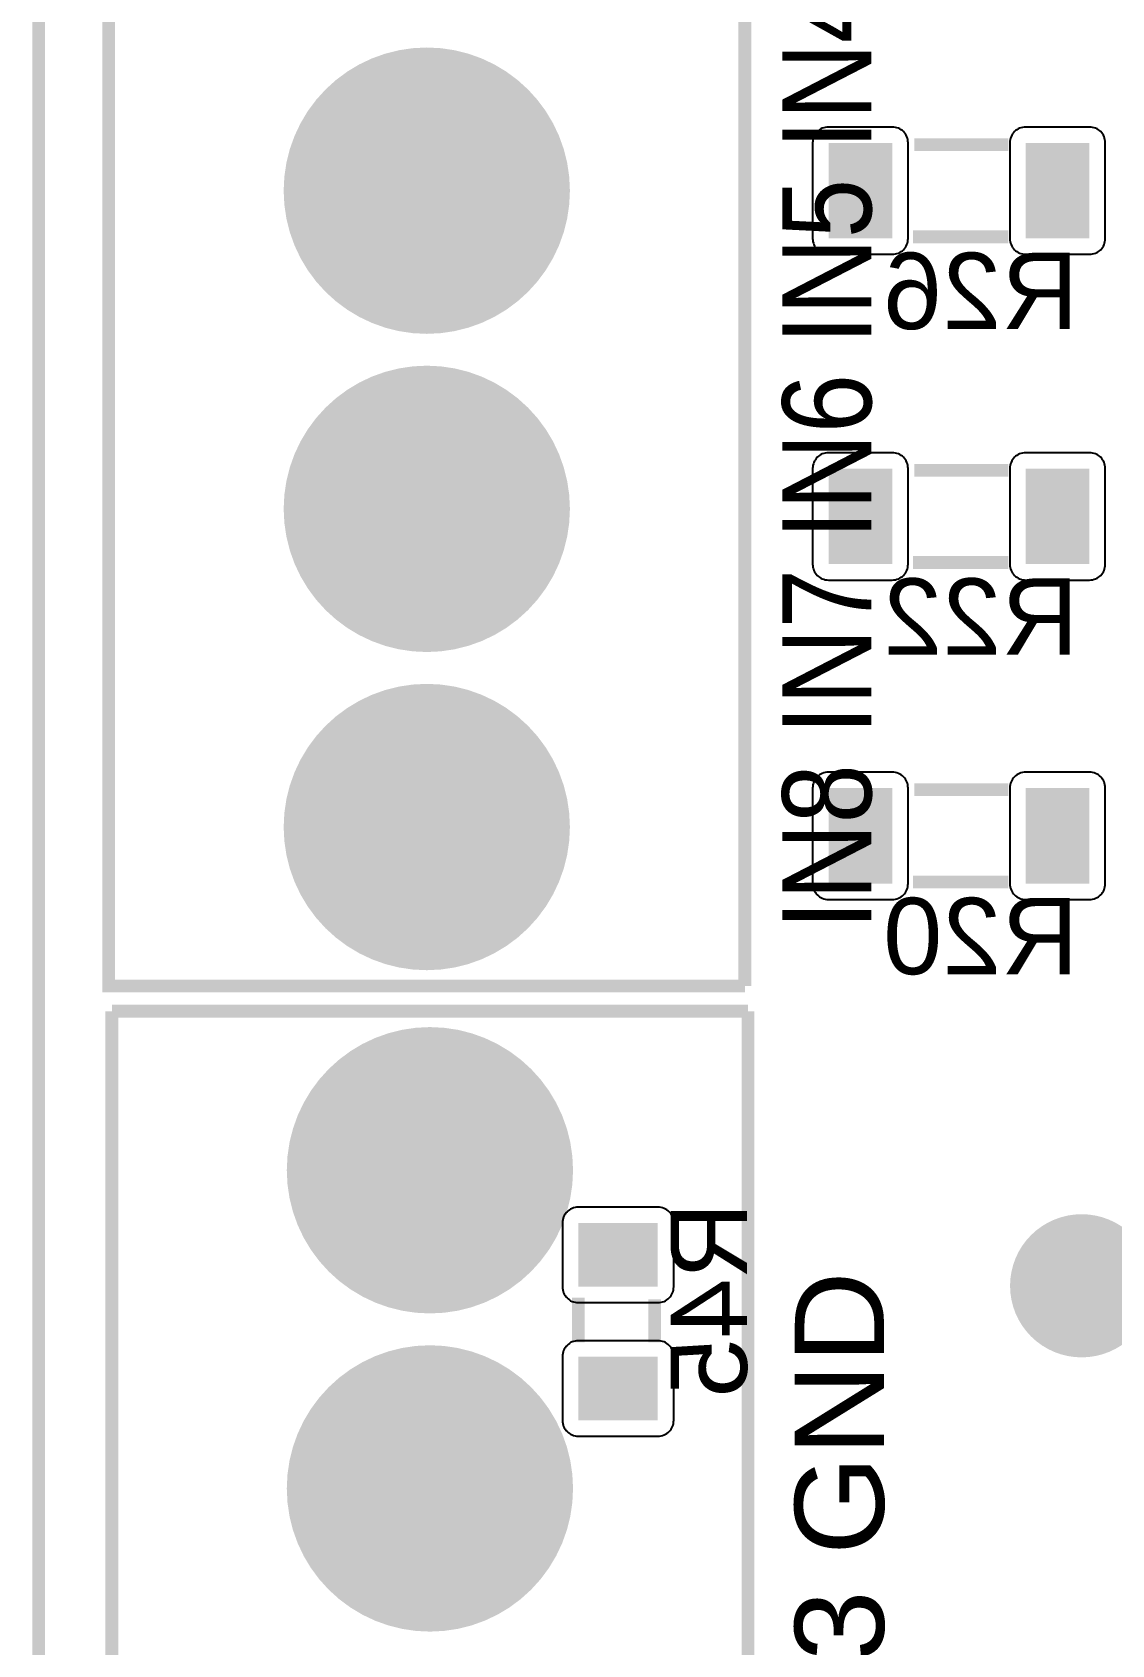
# Model space of a CAD drawing. Header units: inches. Extents: x -3.26 to 3.25, y -2.28 to 2.27.
# Drawn here: x -3.26 to -2.581, y -0.06 to 0.954 of the extents above; entities that cross this region are included whole.
import ezdxf

# ---------------------------------------------------------------- set-up
doc = ezdxf.new("R2010")
doc.units = ezdxf.units.IN
doc.layers.get('0').update_dxf_attribs({"linetype": 'CONTINUOUS'})

# ---------------------------------------------------------------- blocks, each defined once
blk = doc.blocks.new('RPAD')
blk.add_trace([(-0.5, -0.5), (-0.5, 0.5), (0.5, -0.5), (0.5, 0.5)])
blk = doc.blocks.new('EPAD')
at = {"const_width": 0.5}
blk.add_lwpolyline([(-0.25, 0, 1), (0.25, 0, 1)], format="xyb", close=True, dxfattribs=at)

msp = doc.modelspace()

# ---------------------------------------------------------------- linework, layer by layer
at = {"const_width": 0.008}
for points in [[(-3.255646, -2.275421), (3.249827, -2.275421), (3.249827, 2.267886), (-3.255646, 2.267886), (-3.255646, -2.275421)], [(-3.255646, -2.275421), (3.249827, -2.275421), (3.249827, 2.267886), (-3.255646, 2.267886), (-3.255646, -2.275421)], [(-3.255646, -2.275421), (3.249827, -2.275421), (3.249827, 2.267886), (-3.255646, 2.267886), (-3.255646, -2.275421)], [(-2.811551, 0.3545), (-3.211551, 0.3545), (-3.211551, 1.9545)], [(-2.811551, 0.3545), (-3.211551, 0.3545), (-3.211551, 1.9545)], [(-2.811551, 0.3545), (-3.211551, 0.3545), (-3.211551, 1.9545)], [(-2.811551, 1.9545), (-2.811551, 0.3545)], [(-2.811551, 1.9545), (-2.811551, 0.3545)], [(-2.811551, 1.9545), (-2.811551, 0.3545)], [(-2.704913, 0.8835), (-2.645913, 0.8835)], [(-2.704913, 0.8835), (-2.645913, 0.8835)], [(-2.704913, 0.8835), (-2.645913, 0.8835)], [(-2.705913, 0.8255), (-2.645913, 0.8255)], [(-2.705913, 0.8255), (-2.645913, 0.8255)], [(-2.705913, 0.8255), (-2.645913, 0.8255)], [(-2.704913, 0.678776), (-2.645913, 0.678776)], [(-2.704913, 0.678776), (-2.645913, 0.678776)], [(-2.704913, 0.678776), (-2.645913, 0.678776)], [(-2.705913, 0.620776), (-2.645913, 0.620776)], [(-2.705913, 0.620776), (-2.645913, 0.620776)], [(-2.705913, 0.620776), (-2.645913, 0.620776)], [(-2.704913, 0.477988), (-2.645913, 0.477988)], [(-2.704913, 0.477988), (-2.645913, 0.477988)], [(-2.704913, 0.477988), (-2.645913, 0.477988)], [(-2.705913, 0.419988), (-2.645913, 0.419988)], [(-2.705913, 0.419988), (-2.645913, 0.419988)], [(-2.705913, 0.419988), (-2.645913, 0.419988)], [(-3.209583, 0.338752), (-2.809583, 0.338752)], [(-3.209583, 0.338752), (-3.209583, -0.261248)], [(-3.209583, 0.338752), (-2.809583, 0.338752)], [(-3.209583, 0.338752), (-3.209583, -0.261248)], [(-3.209583, 0.338752), (-2.809583, 0.338752)], [(-3.209583, 0.338752), (-3.209583, -0.261248)], [(-2.809583, -0.261248), (-2.809583, 0.338752)], [(-2.809583, -0.261248), (-2.809583, 0.338752)], [(-2.809583, -0.261248), (-2.809583, 0.338752)], [(-2.916272, 0.130579), (-2.916272, 0.158579)], [(-2.916272, 0.130579), (-2.916272, 0.158579)], [(-2.916272, 0.130579), (-2.916272, 0.158579)], [(-2.868272, 0.130579), (-2.868272, 0.157579)], [(-2.868272, 0.130579), (-2.868272, 0.157579)], [(-2.868272, 0.130579), (-2.868272, 0.157579)]]:
    msp.add_lwpolyline(points, dxfattribs=at)
for points in [[(-2.758913, 0.8145), (-2.718913, 0.8145), (-2.717874, 0.81455), (-2.716869, 0.814699), (-2.715902, 0.814941), (-2.714978, 0.815272), (-2.714102, 0.815686), (-2.713278, 0.816181), (-2.71251, 0.81675), (-2.711804, 0.817391), (-2.711164, 0.818097), (-2.710594, 0.818864), (-2.7101, 0.819688), (-2.709685, 0.820565), (-2.709354, 0.821489), (-2.709112, 0.822456), (-2.708964, 0.823461), (-2.708913, 0.8245), (-2.708913, 0.8845), (-2.708964, 0.885539), (-2.709112, 0.886544), (-2.709354, 0.887511), (-2.709685, 0.888435), (-2.7101, 0.889312), (-2.710594, 0.890136), (-2.711164, 0.890903), (-2.711804, 0.891609), (-2.71251, 0.89225), (-2.713278, 0.892819), (-2.714102, 0.893314), (-2.714978, 0.893728), (-2.715902, 0.894059), (-2.716869, 0.894301), (-2.717874, 0.89445), (-2.718913, 0.8945), (-2.758913, 0.8945), (-2.759953, 0.89445), (-2.760958, 0.894301), (-2.761925, 0.894059), (-2.762849, 0.893728), (-2.763725, 0.893314), (-2.764549, 0.892819), (-2.765317, 0.89225), (-2.766023, 0.891609), (-2.766663, 0.890903), (-2.767232, 0.890136), (-2.767727, 0.889312), (-2.768142, 0.888435), (-2.768472, 0.887511), (-2.768715, 0.886544), (-2.768863, 0.885539), (-2.768913, 0.8845), (-2.768913, 0.8245), (-2.768863, 0.823461), (-2.768715, 0.822456), (-2.768472, 0.821489), (-2.768142, 0.820565), (-2.767727, 0.819688), (-2.767232, 0.818864), (-2.766663, 0.818097), (-2.766023, 0.817391), (-2.765317, 0.81675), (-2.764549, 0.816181), (-2.763725, 0.815686), (-2.762849, 0.815272), (-2.761925, 0.814941), (-2.760958, 0.814699), (-2.759953, 0.81455), (-2.758913, 0.8145)], [(-2.634913, 0.8145), (-2.594913, 0.8145), (-2.593874, 0.81455), (-2.592869, 0.814699), (-2.591902, 0.814941), (-2.590978, 0.815272), (-2.590102, 0.815686), (-2.589278, 0.816181), (-2.58851, 0.81675), (-2.587804, 0.817391), (-2.587164, 0.818097), (-2.586594, 0.818864), (-2.5861, 0.819688), (-2.585685, 0.820565), (-2.585354, 0.821489), (-2.585112, 0.822456), (-2.584964, 0.823461), (-2.584913, 0.8245), (-2.584913, 0.8845), (-2.584964, 0.885539), (-2.585112, 0.886544), (-2.585354, 0.887511), (-2.585685, 0.888435), (-2.5861, 0.889312), (-2.586594, 0.890136), (-2.587164, 0.890903), (-2.587804, 0.891609), (-2.58851, 0.89225), (-2.589278, 0.892819), (-2.590102, 0.893314), (-2.590978, 0.893728), (-2.591902, 0.894059), (-2.592869, 0.894301), (-2.593874, 0.89445), (-2.594913, 0.8945), (-2.634913, 0.8945), (-2.635953, 0.89445), (-2.636958, 0.894301), (-2.637925, 0.894059), (-2.638849, 0.893728), (-2.639725, 0.893314), (-2.640549, 0.892819), (-2.641317, 0.89225), (-2.642023, 0.891609), (-2.642663, 0.890903), (-2.643232, 0.890136), (-2.643727, 0.889312), (-2.644142, 0.888435), (-2.644472, 0.887511), (-2.644715, 0.886544), (-2.644863, 0.885539), (-2.644913, 0.8845), (-2.644913, 0.8245), (-2.644863, 0.823461), (-2.644715, 0.822456), (-2.644472, 0.821489), (-2.644142, 0.820565), (-2.643727, 0.819688), (-2.643232, 0.818864), (-2.642663, 0.818097), (-2.642023, 0.817391), (-2.641317, 0.81675), (-2.640549, 0.816181), (-2.639725, 0.815686), (-2.638849, 0.815272), (-2.637925, 0.814941), (-2.636958, 0.814699), (-2.635953, 0.81455), (-2.634913, 0.8145)], [(-2.758913, 0.609776), (-2.718913, 0.609776), (-2.717874, 0.609826), (-2.716869, 0.609974), (-2.715902, 0.610217), (-2.714978, 0.610547), (-2.714102, 0.610962), (-2.713278, 0.611457), (-2.71251, 0.612026), (-2.711804, 0.612666), (-2.711164, 0.613372), (-2.710594, 0.61414), (-2.7101, 0.614964), (-2.709685, 0.61584), (-2.709354, 0.616764), (-2.709112, 0.617731), (-2.708964, 0.618736), (-2.708913, 0.619776), (-2.708913, 0.679776), (-2.708964, 0.680815), (-2.709112, 0.68182), (-2.709354, 0.682787), (-2.709685, 0.683711), (-2.7101, 0.684587), (-2.710594, 0.685411), (-2.711164, 0.686179), (-2.711804, 0.686885), (-2.71251, 0.687525), (-2.713278, 0.688094), (-2.714102, 0.688589), (-2.714978, 0.689004), (-2.715902, 0.689335), (-2.716869, 0.689577), (-2.717874, 0.689725), (-2.718913, 0.689776), (-2.758913, 0.689776), (-2.759953, 0.689725), (-2.760958, 0.689577), (-2.761925, 0.689335), (-2.762849, 0.689004), (-2.763725, 0.688589), (-2.764549, 0.688094), (-2.765317, 0.687525), (-2.766023, 0.686885), (-2.766663, 0.686179), (-2.767232, 0.685411), (-2.767727, 0.684587), (-2.768142, 0.683711), (-2.768472, 0.682787), (-2.768715, 0.68182), (-2.768863, 0.680815), (-2.768913, 0.679776), (-2.768913, 0.619776), (-2.768863, 0.618736), (-2.768715, 0.617731), (-2.768472, 0.616764), (-2.768142, 0.61584), (-2.767727, 0.614964), (-2.767232, 0.61414), (-2.766663, 0.613372), (-2.766023, 0.612666), (-2.765317, 0.612026), (-2.764549, 0.611457), (-2.763725, 0.610962), (-2.762849, 0.610547), (-2.761925, 0.610217), (-2.760958, 0.609974), (-2.759953, 0.609826), (-2.758913, 0.609776)], [(-2.634913, 0.609776), (-2.594913, 0.609776), (-2.593874, 0.609826), (-2.592869, 0.609974), (-2.591902, 0.610217), (-2.590978, 0.610547), (-2.590102, 0.610962), (-2.589278, 0.611457), (-2.58851, 0.612026), (-2.587804, 0.612666), (-2.587164, 0.613372), (-2.586594, 0.61414), (-2.5861, 0.614964), (-2.585685, 0.61584), (-2.585354, 0.616764), (-2.585112, 0.617731), (-2.584964, 0.618736), (-2.584913, 0.619776), (-2.584913, 0.679776), (-2.584964, 0.680815), (-2.585112, 0.68182), (-2.585354, 0.682787), (-2.585685, 0.683711), (-2.5861, 0.684587), (-2.586594, 0.685411), (-2.587164, 0.686179), (-2.587804, 0.686885), (-2.58851, 0.687525), (-2.589278, 0.688094), (-2.590102, 0.688589), (-2.590978, 0.689004), (-2.591902, 0.689335), (-2.592869, 0.689577), (-2.593874, 0.689725), (-2.594913, 0.689776), (-2.634913, 0.689776), (-2.635953, 0.689725), (-2.636958, 0.689577), (-2.637925, 0.689335), (-2.638849, 0.689004), (-2.639725, 0.688589), (-2.640549, 0.688094), (-2.641317, 0.687525), (-2.642023, 0.686885), (-2.642663, 0.686179), (-2.643232, 0.685411), (-2.643727, 0.684587), (-2.644142, 0.683711), (-2.644472, 0.682787), (-2.644715, 0.68182), (-2.644863, 0.680815), (-2.644913, 0.679776), (-2.644913, 0.619776), (-2.644863, 0.618736), (-2.644715, 0.617731), (-2.644472, 0.616764), (-2.644142, 0.61584), (-2.643727, 0.614964), (-2.643232, 0.61414), (-2.642663, 0.613372), (-2.642023, 0.612666), (-2.641317, 0.612026), (-2.640549, 0.611457), (-2.639725, 0.610962), (-2.638849, 0.610547), (-2.637925, 0.610217), (-2.636958, 0.609974), (-2.635953, 0.609826), (-2.634913, 0.609776)], [(-2.758913, 0.408988), (-2.718913, 0.408988), (-2.717874, 0.409039), (-2.716869, 0.409187), (-2.715902, 0.409429), (-2.714978, 0.40976), (-2.714102, 0.410174), (-2.713278, 0.410669), (-2.71251, 0.411239), (-2.711804, 0.411879), (-2.711164, 0.412585), (-2.710594, 0.413352), (-2.7101, 0.414176), (-2.709685, 0.415053), (-2.709354, 0.415977), (-2.709112, 0.416944), (-2.708964, 0.417949), (-2.708913, 0.418988), (-2.708913, 0.478988), (-2.708964, 0.480028), (-2.709112, 0.481033), (-2.709354, 0.482), (-2.709685, 0.482924), (-2.7101, 0.4838), (-2.710594, 0.484624), (-2.711164, 0.485391), (-2.711804, 0.486098), (-2.71251, 0.486738), (-2.713278, 0.487307), (-2.714102, 0.487802), (-2.714978, 0.488217), (-2.715902, 0.488547), (-2.716869, 0.488789), (-2.717874, 0.488938), (-2.718913, 0.488988), (-2.758913, 0.488988), (-2.759953, 0.488938), (-2.760958, 0.488789), (-2.761925, 0.488547), (-2.762849, 0.488217), (-2.763725, 0.487802), (-2.764549, 0.487307), (-2.765317, 0.486738), (-2.766023, 0.486098), (-2.766663, 0.485391), (-2.767232, 0.484624), (-2.767727, 0.4838), (-2.768142, 0.482924), (-2.768472, 0.482), (-2.768715, 0.481033), (-2.768863, 0.480028), (-2.768913, 0.478988), (-2.768913, 0.418988), (-2.768863, 0.417949), (-2.768715, 0.416944), (-2.768472, 0.415977), (-2.768142, 0.415053), (-2.767727, 0.414176), (-2.767232, 0.413352), (-2.766663, 0.412585), (-2.766023, 0.411879), (-2.765317, 0.411239), (-2.764549, 0.410669), (-2.763725, 0.410174), (-2.762849, 0.40976), (-2.761925, 0.409429), (-2.760958, 0.409187), (-2.759953, 0.409039), (-2.758913, 0.408988)], [(-2.634913, 0.408988), (-2.594913, 0.408988), (-2.593874, 0.409039), (-2.592869, 0.409187), (-2.591902, 0.409429), (-2.590978, 0.40976), (-2.590102, 0.410174), (-2.589278, 0.410669), (-2.58851, 0.411239), (-2.587804, 0.411879), (-2.587164, 0.412585), (-2.586594, 0.413352), (-2.5861, 0.414176), (-2.585685, 0.415053), (-2.585354, 0.415977), (-2.585112, 0.416944), (-2.584964, 0.417949), (-2.584913, 0.418988), (-2.584913, 0.478988), (-2.584964, 0.480028), (-2.585112, 0.481033), (-2.585354, 0.482), (-2.585685, 0.482924), (-2.5861, 0.4838), (-2.586594, 0.484624), (-2.587164, 0.485391), (-2.587804, 0.486098), (-2.58851, 0.486738), (-2.589278, 0.487307), (-2.590102, 0.487802), (-2.590978, 0.488217), (-2.591902, 0.488547), (-2.592869, 0.488789), (-2.593874, 0.488938), (-2.594913, 0.488988), (-2.634913, 0.488988), (-2.635953, 0.488938), (-2.636958, 0.488789), (-2.637925, 0.488547), (-2.638849, 0.488217), (-2.639725, 0.487802), (-2.640549, 0.487307), (-2.641317, 0.486738), (-2.642023, 0.486098), (-2.642663, 0.485391), (-2.643232, 0.484624), (-2.643727, 0.4838), (-2.644142, 0.482924), (-2.644472, 0.482), (-2.644715, 0.481033), (-2.644863, 0.480028), (-2.644913, 0.478988), (-2.644913, 0.418988), (-2.644863, 0.417949), (-2.644715, 0.416944), (-2.644472, 0.415977), (-2.644142, 0.415053), (-2.643727, 0.414176), (-2.643232, 0.413352), (-2.642663, 0.412585), (-2.642023, 0.411879), (-2.641317, 0.411239), (-2.640549, 0.410669), (-2.639725, 0.410174), (-2.638849, 0.40976), (-2.637925, 0.409429), (-2.636958, 0.409187), (-2.635953, 0.409039), (-2.634913, 0.408988)], [(-2.856272, 0.165579), (-2.856272, 0.205579), (-2.856322, 0.206618), (-2.85647, 0.207623), (-2.856713, 0.20859), (-2.857043, 0.209514), (-2.857458, 0.210391), (-2.857953, 0.211215), (-2.858522, 0.211982), (-2.859162, 0.212688), (-2.859869, 0.213328), (-2.860636, 0.213898), (-2.86146, 0.214392), (-2.862336, 0.214807), (-2.86326, 0.215138), (-2.864227, 0.21538), (-2.865232, 0.215528), (-2.866272, 0.215579), (-2.916272, 0.215579), (-2.917311, 0.215528), (-2.918316, 0.21538), (-2.919283, 0.215138), (-2.920207, 0.214807), (-2.921083, 0.214392), (-2.921907, 0.213898), (-2.922675, 0.213328), (-2.923381, 0.212688), (-2.924021, 0.211982), (-2.924591, 0.211215), (-2.925085, 0.210391), (-2.9255, 0.209514), (-2.925831, 0.20859), (-2.926073, 0.207623), (-2.926221, 0.206618), (-2.926272, 0.205579), (-2.926272, 0.165579), (-2.926221, 0.164539), (-2.926073, 0.163534), (-2.925831, 0.162567), (-2.9255, 0.161643), (-2.925085, 0.160767), (-2.924591, 0.159943), (-2.924021, 0.159175), (-2.923381, 0.158469), (-2.922675, 0.157829), (-2.921907, 0.15726), (-2.921083, 0.156765), (-2.920207, 0.15635), (-2.919283, 0.15602), (-2.918316, 0.155778), (-2.917311, 0.155629), (-2.916272, 0.155579), (-2.866272, 0.155579), (-2.865232, 0.155629), (-2.864227, 0.155778), (-2.86326, 0.15602), (-2.862336, 0.15635), (-2.86146, 0.156765), (-2.860636, 0.15726), (-2.859869, 0.157829), (-2.859162, 0.158469), (-2.858522, 0.159175), (-2.857953, 0.159943), (-2.857458, 0.160767), (-2.857043, 0.161643), (-2.856713, 0.162567), (-2.85647, 0.163534), (-2.856322, 0.164539), (-2.856272, 0.165579)], [(-2.856272, 0.081579), (-2.856272, 0.121579), (-2.856322, 0.122618), (-2.85647, 0.123623), (-2.856713, 0.12459), (-2.857043, 0.125514), (-2.857458, 0.126391), (-2.857953, 0.127215), (-2.858522, 0.127982), (-2.859162, 0.128688), (-2.859869, 0.129328), (-2.860636, 0.129898), (-2.86146, 0.130392), (-2.862336, 0.130807), (-2.86326, 0.131138), (-2.864227, 0.13138), (-2.865232, 0.131528), (-2.866272, 0.131579), (-2.916272, 0.131579), (-2.917311, 0.131528), (-2.918316, 0.13138), (-2.919283, 0.131138), (-2.920207, 0.130807), (-2.921083, 0.130392), (-2.921907, 0.129898), (-2.922675, 0.129328), (-2.923381, 0.128688), (-2.924021, 0.127982), (-2.924591, 0.127215), (-2.925085, 0.126391), (-2.9255, 0.125514), (-2.925831, 0.12459), (-2.926073, 0.123623), (-2.926221, 0.122618), (-2.926272, 0.121579), (-2.926272, 0.081579), (-2.926221, 0.080539), (-2.926073, 0.079534), (-2.925831, 0.078567), (-2.9255, 0.077643), (-2.925085, 0.076767), (-2.924591, 0.075943), (-2.924021, 0.075175), (-2.923381, 0.074469), (-2.922675, 0.073829), (-2.921907, 0.07326), (-2.921083, 0.072765), (-2.920207, 0.07235), (-2.919283, 0.07202), (-2.918316, 0.071778), (-2.917311, 0.071629), (-2.916272, 0.071579), (-2.866272, 0.071579), (-2.865232, 0.071629), (-2.864227, 0.071778), (-2.86326, 0.07202), (-2.862336, 0.07235), (-2.86146, 0.072765), (-2.860636, 0.07326), (-2.859869, 0.073829), (-2.859162, 0.074469), (-2.858522, 0.075175), (-2.857953, 0.075943), (-2.857458, 0.076767), (-2.857043, 0.077643), (-2.856713, 0.078567), (-2.85647, 0.079534), (-2.856322, 0.080539), (-2.856272, 0.081579)]]:
    msp.add_lwpolyline(points, close=True)

# ---------------------------------------------------------------- block references
for p, xscale, yscale in [((-3.011551, 0.8545), 0.18, 0.18), ((-3.011551, 0.6545), 0.18, 0.18), ((-3.011551, 0.4545), 0.18, 0.18), ((-3.009583, 0.238752), 0.18, 0.18), ((-2.599793, 0.166131), 0.09, 0.09), ((-3.009583, 0.038752), 0.18, 0.18)]:
    msp.add_blockref('EPAD', p, dxfattribs=dict(xscale=xscale, yscale=yscale))
at = {"xscale": 0.04}
for p, yscale, rotation in [((-2.738913, 0.8545), 0.06, 180), ((-2.614913, 0.8545), 0.06, 180), ((-2.738913, 0.649776), 0.06, 180), ((-2.614913, 0.649776), 0.06, 180), ((-2.738913, 0.448988), 0.06, 180), ((-2.614913, 0.448988), 0.06, 180), ((-2.891272, 0.185579), 0.05, -90), ((-2.891272, 0.101579), 0.05, -90)]:
    msp.add_blockref('RPAD', p, dxfattribs=dict(at, yscale=yscale, rotation=rotation))

# ---------------------------------------------------------------- texts
for s, width, p in [('IN8 IN7 IN6 IN5 IN4 IN3 IN2 IN1', 0.892857, (-2.732016, 0.389933)), ('IN8 IN7 IN6 IN5 IN4 IN3 IN2 IN1', 0.892857, (-2.732016, 0.389933)), ('IN8 IN7 IN6 IN5 IN4 IN3 IN2 IN1', 0.892857, (-2.732016, 0.389933)), ('A2 A3 GND', 1.071429, (-2.724142, -0.243925)), ('A2 A3 GND', 1.071429, (-2.724142, -0.243925)), ('A2 A3 GND', 1.071429, (-2.724142, -0.243925))]:
    msp.add_text(s, height=0.056, rotation=90, dxfattribs=dict(width=width)).set_placement(p)
at = {"text_generation_flag": 2, "width": 1.041667}
for s, p in [('R26', (-2.601913, 0.7675)), ('R26', (-2.601913, 0.7675)), ('R26', (-2.601913, 0.7675)), ('R22', (-2.601913, 0.562776)), ('R22', (-2.601913, 0.562776)), ('R22', (-2.601913, 0.562776)), ('R20', (-2.601913, 0.361988)), ('R20', (-2.601913, 0.361988)), ('R20', (-2.601913, 0.361988))]:
    msp.add_text(s, height=0.048, dxfattribs=at).set_placement(p)
msp.add_text('R45', height=0.048, rotation=90, dxfattribs=at).set_placement((-2.810272, 0.218579))
msp.add_text('R45', height=0.048, rotation=90, dxfattribs=at).set_placement((-2.810272, 0.218579))
msp.add_text('R45', height=0.048, rotation=90, dxfattribs=at).set_placement((-2.810272, 0.218579))

doc.saveas('drawing.dxf')
